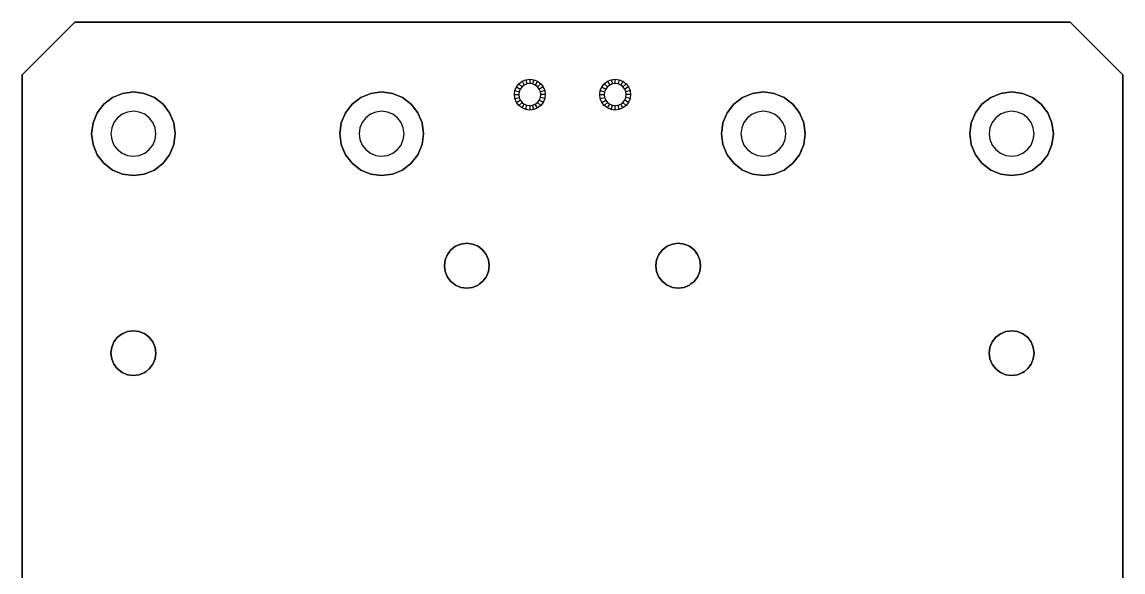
# Model space of a CAD drawing. Header units: metres. Extents: x 0 to 1120, y 0 to 254.
# Drawn here: x 333 to 458, y 62.5 to 125 of the extents above; entities that cross this region are included whole.
import ezdxf

# ---------------------------------------------------------------- set-up
doc = ezdxf.new("R2010")
doc.units = ezdxf.units.M

msp = doc.modelspace()

# ---------------------------------------------------------------- linework, layer by layer
at = {"layer": 'Component#14'}
for p, q in [((333, 119), (339, 125)), ((339, 125), (452, 125)), ((339, 125), (339, 125, 6)), ((452, 125), (458, 119)), ((452, 125, 6), (452, 125)), ((339, 125, 6), (333, 119, 6)), ((452, 125, 6), (339, 125, 6)), ((458, 119, 6), (452, 125, 6)), ((333, 119, 6), (333, 6, 6)), ((333, 6), (333, 119)), ((333, 119, 6), (333, 119)), ((458, 6, 6), (458, 119, 6)), ((458, 119), (458, 6)), ((458, 119, 6), (458, 119)), ((388.96, 117.2, 6), (389.13, 117.62, 6)), ((389.13, 117.62, 6), (389.41, 117.99, 6)), ((389.13, 117.62, 6), (389.57, 117.38, 5.75)), ((389.41, 117.99, 6), (389.77, 118.27, 6)), ((389.41, 117.99, 6), (389.77, 117.63, 5.75)), ((389.77, 117.63), (389.57, 117.38)), ((389.77, 117.63, 5.75), (389.57, 117.38, 5.75)), ((389.77, 118.27, 6), (390.2, 118.44, 6)), ((389.77, 118.27, 6), (390.02, 117.83, 5.75)), ((390.02, 117.83), (389.77, 117.63)), ((390.02, 117.83, 5.75), (389.77, 117.63, 5.75)), ((389.77, 117.63, 5.75), (389.77, 117.63)), ((390.33, 117.96), (390.02, 117.83)), ((390.33, 117.96, 5.75), (390.02, 117.83, 5.75)), ((390.02, 117.83), (390.02, 117.83, 5.75)), ((390.2, 118.44, 6), (390.65, 118.5, 6)), ((390.2, 118.44, 6), (390.33, 117.96, 5.75)), ((390.65, 118), (390.33, 117.96)), ((390.65, 118, 5.75), (390.33, 117.96, 5.75)), ((390.33, 117.96, 5.75), (390.33, 117.96)), ((390.65, 118.5, 6), (391.1, 118.44, 6)), ((390.65, 118.5, 6), (390.65, 118, 5.75)), ((390.97, 117.96), (390.65, 118)), ((390.97, 117.96, 5.75), (390.65, 118, 5.75)), ((390.65, 118), (390.65, 118, 5.75)), ((391.1, 118.44, 6), (390.97, 117.96, 5.75)), ((391.27, 117.83), (390.97, 117.96)), ((391.27, 117.83, 5.75), (390.97, 117.96, 5.75)), ((390.97, 117.96, 5.75), (390.97, 117.96)), ((391.1, 118.44, 6), (391.52, 118.27, 6)), ((391.52, 118.27, 6), (391.27, 117.83, 5.75)), ((391.53, 117.63), (391.27, 117.83)), ((391.27, 117.83), (391.27, 117.83, 5.75)), ((391.53, 117.63, 5.75), (391.27, 117.83, 5.75)), ((391.52, 118.27, 6), (391.89, 117.99, 6)), ((391.89, 117.99, 6), (391.53, 117.63, 5.75)), ((391.73, 117.38), (391.53, 117.63)), ((391.53, 117.63, 5.75), (391.53, 117.63)), ((391.73, 117.38, 5.75), (391.53, 117.63, 5.75)), ((392.17, 117.62, 6), (391.73, 117.38, 5.75)), ((391.89, 117.99, 6), (392.17, 117.62, 6)), ((392.17, 117.62, 6), (392.34, 117.2, 6)), ((398.66, 117.2, 6), (398.83, 117.62, 6)), ((398.83, 117.62, 6), (399.11, 117.99, 6)), ((398.83, 117.62, 6), (399.27, 117.38, 5.75)), ((399.11, 117.99, 6), (399.47, 118.27, 6)), ((399.11, 117.99, 6), (399.47, 117.63, 5.75)), ((399.47, 117.63), (399.27, 117.38)), ((399.47, 117.63, 5.75), (399.27, 117.38, 5.75)), ((399.47, 118.27, 6), (399.9, 118.44, 6)), ((399.47, 118.27, 6), (399.72, 117.83, 5.75)), ((399.72, 117.83), (399.47, 117.63)), ((399.72, 117.83, 5.75), (399.47, 117.63, 5.75)), ((399.47, 117.63), (399.47, 117.63, 5.75)), ((400.03, 117.96), (399.72, 117.83)), ((400.03, 117.96, 5.75), (399.72, 117.83, 5.75)), ((399.72, 117.83, 5.75), (399.72, 117.83)), ((399.9, 118.44, 6), (400.35, 118.5, 6)), ((399.9, 118.44, 6), (400.03, 117.96, 5.75)), ((400.35, 118), (400.03, 117.96)), ((400.35, 118, 5.75), (400.03, 117.96, 5.75)), ((400.03, 117.96, 5.75), (400.03, 117.96)), ((400.35, 118.5, 6), (400.8, 118.44, 6)), ((400.35, 118, 5.75), (400.35, 118.5, 6)), ((400.67, 117.96), (400.35, 118)), ((400.67, 117.96, 5.75), (400.35, 118, 5.75)), ((400.35, 118, 5.75), (400.35, 118)), ((400.8, 118.44, 6), (400.67, 117.96, 5.75)), ((400.97, 117.83), (400.67, 117.96)), ((400.67, 117.96), (400.67, 117.96, 5.75)), ((400.97, 117.83, 5.75), (400.67, 117.96, 5.75)), ((400.8, 118.44, 6), (401.22, 118.27, 6)), ((401.22, 118.27, 6), (400.97, 117.83, 5.75)), ((401.23, 117.63), (400.97, 117.83)), ((401.23, 117.63, 5.75), (400.97, 117.83, 5.75)), ((400.97, 117.83, 5.75), (400.97, 117.83)), ((401.22, 118.27, 6), (401.59, 117.99, 6)), ((401.59, 117.99, 6), (401.23, 117.63, 5.75)), ((401.43, 117.38), (401.23, 117.63)), ((401.23, 117.63), (401.23, 117.63, 5.75)), ((401.43, 117.38, 5.75), (401.23, 117.63, 5.75)), ((401.87, 117.62, 6), (401.43, 117.38, 5.75)), ((401.59, 117.99, 6), (401.87, 117.62, 6)), ((401.87, 117.62, 6), (402.04, 117.2, 6)), ((342.29, 115.66, 6), (343.28, 116.41, 6)), ((343.28, 116.41, 3.2), (342.29, 115.66, 3.2)), ((343.28, 116.41, 6), (344.42, 116.89, 6)), ((344.42, 116.89, 3.2), (343.28, 116.41, 3.2)), ((343.28, 116.41, 3.2), (343.28, 116.41, 6)), ((344.42, 116.89, 6), (345.65, 117.05, 6)), ((345.65, 117.05, 3.2), (344.42, 116.89, 3.2)), ((344.42, 116.89, 3.2), (344.42, 116.89, 6)), ((345.65, 117.05, 6), (346.88, 116.89, 6)), ((345.65, 117.05, 3.2), (345.65, 117.05, 6)), ((346.88, 116.89, 3.2), (345.65, 117.05, 3.2)), ((346.88, 116.89, 6), (348.03, 116.41, 6)), ((346.88, 116.89, 3.2), (346.88, 116.89, 6)), ((348.03, 116.41, 3.2), (346.88, 116.89, 3.2)), ((348.03, 116.41, 6), (349.01, 115.66, 6)), ((349.01, 115.66, 3.2), (348.03, 116.41, 3.2)), ((348.03, 116.41, 3.2), (348.03, 116.41, 6)), ((370.47, 115.66, 6), (371.46, 116.41, 6)), ((371.46, 116.41, 3.2), (370.47, 115.66, 3.2)), ((371.46, 116.41, 6), (372.6, 116.89, 6)), ((372.6, 116.89, 3.2), (371.46, 116.41, 3.2)), ((371.46, 116.41, 3.2), (371.46, 116.41, 6)), ((372.6, 116.89, 6), (373.83, 117.05, 6)), ((373.83, 117.05, 3.2), (372.6, 116.89, 3.2)), ((372.6, 116.89, 3.2), (372.6, 116.89, 6)), ((373.83, 117.05, 6), (375.06, 116.89, 6)), ((373.83, 117.05, 3.2), (373.83, 117.05, 6)), ((375.06, 116.89, 3.2), (373.83, 117.05, 3.2)), ((375.06, 116.89, 6), (376.21, 116.41, 6)), ((376.21, 116.41, 3.2), (375.06, 116.89, 3.2)), ((375.06, 116.89, 3.2), (375.06, 116.89, 6)), ((376.21, 116.41, 6), (377.19, 115.66, 6)), ((376.21, 116.41, 3.2), (376.21, 116.41, 6)), ((377.19, 115.66, 3.2), (376.21, 116.41, 3.2)), ((388.9, 116.75, 6), (388.96, 117.2, 6)), ((388.96, 116.3, 6), (388.9, 116.75, 6)), ((388.9, 116.75, 6), (389.4, 116.75, 5.75)), ((388.96, 117.2, 6), (389.44, 117.07, 5.75)), ((388.96, 116.3, 6), (389.44, 116.43, 5.75)), ((389.13, 115.87, 6), (388.96, 116.3, 6)), ((389.44, 117.07), (389.4, 116.75)), ((389.44, 117.07, 5.75), (389.4, 116.75, 5.75)), ((389.4, 116.75), (389.44, 116.43)), ((389.4, 116.75, 5.75), (389.44, 116.43, 5.75)), ((389.4, 116.75, 5.75), (389.4, 116.75)), ((389.57, 117.38), (389.44, 117.07)), ((389.57, 117.38, 5.75), (389.44, 117.07, 5.75)), ((389.44, 117.07, 5.75), (389.44, 117.07)), ((389.44, 116.43), (389.57, 116.13)), ((389.44, 116.43, 5.75), (389.44, 116.43)), ((389.44, 116.43, 5.75), (389.57, 116.13, 5.75)), ((389.57, 117.38, 5.75), (389.57, 117.38)), ((391.86, 117.07), (391.73, 117.38)), ((391.73, 117.38, 5.75), (391.73, 117.38)), ((391.86, 117.07, 5.75), (391.73, 117.38, 5.75)), ((391.73, 116.13), (391.86, 116.43)), ((391.73, 116.13, 5.75), (391.86, 116.43, 5.75)), ((392.34, 117.2, 6), (391.86, 117.07, 5.75)), ((391.9, 116.75), (391.86, 117.07)), ((391.9, 116.75, 5.75), (391.86, 117.07, 5.75)), ((391.86, 117.07), (391.86, 117.07, 5.75)), ((391.86, 116.43), (391.9, 116.75)), ((391.86, 116.43, 5.75), (391.9, 116.75, 5.75)), ((391.86, 116.43), (391.86, 116.43, 5.75)), ((392.34, 116.3, 6), (391.86, 116.43, 5.75)), ((391.9, 116.75), (391.9, 116.75, 5.75)), ((392.4, 116.75, 6), (391.9, 116.75, 5.75)), ((392.34, 116.3, 6), (392.17, 115.87, 6)), ((392.34, 117.2, 6), (392.4, 116.75, 6)), ((392.4, 116.75, 6), (392.34, 116.3, 6)), ((398.6, 116.75, 6), (398.66, 117.2, 6)), ((398.66, 116.3, 6), (398.6, 116.75, 6)), ((398.6, 116.75, 6), (399.1, 116.75, 5.75)), ((398.66, 117.2, 6), (399.14, 117.07, 5.75)), ((398.66, 116.3, 6), (399.14, 116.43, 5.75)), ((398.83, 115.87, 6), (398.66, 116.3, 6)), ((399.14, 117.07), (399.1, 116.75)), ((399.14, 117.07, 5.75), (399.1, 116.75, 5.75)), ((399.1, 116.75), (399.14, 116.43)), ((399.1, 116.75, 5.75), (399.1, 116.75)), ((399.1, 116.75, 5.75), (399.14, 116.43, 5.75)), ((399.27, 117.38), (399.14, 117.07)), ((399.27, 117.38, 5.75), (399.14, 117.07, 5.75)), ((399.14, 117.07, 5.75), (399.14, 117.07)), ((399.14, 116.43), (399.27, 116.13)), ((399.14, 116.43, 5.75), (399.27, 116.13, 5.75)), ((399.14, 116.43), (399.14, 116.43, 5.75)), ((399.27, 117.38), (399.27, 117.38, 5.75)), ((401.56, 117.07), (401.43, 117.38)), ((401.43, 117.38, 5.75), (401.43, 117.38)), ((401.56, 117.07, 5.75), (401.43, 117.38, 5.75)), ((401.43, 116.13), (401.56, 116.43)), ((401.43, 116.13, 5.75), (401.56, 116.43, 5.75)), ((402.04, 117.2, 6), (401.56, 117.07, 5.75)), ((401.6, 116.75), (401.56, 117.07)), ((401.56, 117.07), (401.56, 117.07, 5.75)), ((401.6, 116.75, 5.75), (401.56, 117.07, 5.75)), ((401.56, 116.43), (401.6, 116.75)), ((401.56, 116.43, 5.75), (401.6, 116.75, 5.75)), ((401.56, 116.43), (401.56, 116.43, 5.75)), ((402.04, 116.3, 6), (401.56, 116.43, 5.75)), ((401.6, 116.75, 5.75), (401.6, 116.75)), ((402.1, 116.75, 6), (401.6, 116.75, 5.75)), ((402.04, 116.3, 6), (401.87, 115.87, 6)), ((402.04, 117.2, 6), (402.1, 116.75, 6)), ((402.1, 116.75, 6), (402.04, 116.3, 6)), ((413.81, 115.66, 6), (414.8, 116.41, 6)), ((414.8, 116.41, 3.2), (413.81, 115.66, 3.2)), ((414.8, 116.41, 6), (415.94, 116.89, 6)), ((415.94, 116.89, 3.2), (414.8, 116.41, 3.2)), ((414.8, 116.41, 3.2), (414.8, 116.41, 6)), ((415.94, 116.89, 6), (417.17, 117.05, 6)), ((417.17, 117.05, 3.2), (415.94, 116.89, 3.2)), ((415.94, 116.89, 3.2), (415.94, 116.89, 6)), ((417.17, 117.05, 6), (418.4, 116.89, 6)), ((418.4, 116.89, 3.2), (417.17, 117.05, 3.2)), ((417.17, 117.05, 3.2), (417.17, 117.05, 6)), ((418.4, 116.89, 6), (419.55, 116.41, 6)), ((419.55, 116.41, 3.2), (418.4, 116.89, 3.2)), ((418.4, 116.89, 3.2), (418.4, 116.89, 6)), ((419.55, 116.41, 6), (420.53, 115.66, 6)), ((420.53, 115.66, 3.2), (419.55, 116.41, 3.2)), ((419.55, 116.41, 3.2), (419.55, 116.41, 6)), ((441.99, 115.66, 6), (442.98, 116.41, 6)), ((442.98, 116.41, 3.2), (441.99, 115.66, 3.2)), ((442.98, 116.41, 6), (444.12, 116.89, 6)), ((444.12, 116.89, 3.2), (442.98, 116.41, 3.2)), ((442.98, 116.41, 3.2), (442.98, 116.41, 6)), ((444.12, 116.89, 6), (445.35, 117.05, 6)), ((445.35, 117.05, 3.2), (444.12, 116.89, 3.2)), ((444.12, 116.89, 3.2), (444.12, 116.89, 6)), ((445.35, 117.05, 6), (446.58, 116.89, 6)), ((446.58, 116.89, 3.2), (445.35, 117.05, 3.2)), ((445.35, 117.05, 3.2), (445.35, 117.05, 6)), ((446.58, 116.89, 6), (447.73, 116.41, 6)), ((447.73, 116.41, 3.2), (446.58, 116.89, 3.2)), ((446.58, 116.89, 3.2), (446.58, 116.89, 6)), ((447.73, 116.41, 6), (448.71, 115.66, 6)), ((448.71, 115.66, 3.2), (447.73, 116.41, 3.2)), ((447.73, 116.41, 3.2), (447.73, 116.41, 6)), ((341.54, 114.67, 6), (342.29, 115.66, 6)), ((342.29, 115.66, 3.2), (341.54, 114.67, 3.2)), ((342.29, 115.66, 3.2), (342.29, 115.66, 6)), ((349.01, 115.66, 6), (349.76, 114.67, 6)), ((349.76, 114.67, 3.2), (349.01, 115.66, 3.2)), ((349.01, 115.66, 3.2), (349.01, 115.66, 6)), ((369.72, 114.67, 6), (370.47, 115.66, 6)), ((370.47, 115.66, 3.2), (369.72, 114.67, 3.2)), ((370.47, 115.66, 3.2), (370.47, 115.66, 6)), ((377.19, 115.66, 6), (377.94, 114.67, 6)), ((377.94, 114.67, 3.2), (377.19, 115.66, 3.2)), ((377.19, 115.66, 3.2), (377.19, 115.66, 6)), ((389.13, 115.87, 6), (389.57, 116.13, 5.75)), ((389.41, 115.51, 6), (389.13, 115.87, 6)), ((389.41, 115.51, 6), (389.77, 115.87, 5.75)), ((389.77, 115.23, 6), (389.41, 115.51, 6)), ((389.57, 116.13), (389.77, 115.87)), ((389.57, 116.13, 5.75), (389.57, 116.13)), ((389.57, 116.13, 5.75), (389.77, 115.87, 5.75)), ((389.77, 115.87), (390.02, 115.67)), ((389.77, 115.87, 5.75), (389.77, 115.87)), ((389.77, 115.87, 5.75), (390.02, 115.67, 5.75)), ((389.77, 115.23, 6), (390.02, 115.67, 5.75)), ((390.2, 115.06, 6), (389.77, 115.23, 6)), ((390.02, 115.67), (390.33, 115.54)), ((390.02, 115.67, 5.75), (390.33, 115.54, 5.75)), ((390.02, 115.67), (390.02, 115.67, 5.75)), ((390.2, 115.06, 6), (390.33, 115.54, 5.75)), ((390.65, 115, 6), (390.2, 115.06, 6)), ((390.33, 115.54), (390.65, 115.5)), ((390.33, 115.54), (390.33, 115.54, 5.75)), ((390.33, 115.54, 5.75), (390.65, 115.5, 5.75)), ((390.65, 115.5), (390.97, 115.54)), ((390.65, 115.5, 5.75), (390.97, 115.54, 5.75)), ((390.65, 115.5), (390.65, 115.5, 5.75)), ((390.65, 115.5, 5.75), (390.65, 115, 6)), ((391.1, 115.06, 6), (390.65, 115, 6)), ((390.97, 115.54), (391.27, 115.67)), ((390.97, 115.54, 5.75), (391.27, 115.67, 5.75)), ((390.97, 115.54, 5.75), (390.97, 115.54)), ((391.1, 115.06, 6), (390.97, 115.54, 5.75)), ((391.52, 115.23, 6), (391.1, 115.06, 6)), ((391.27, 115.67), (391.53, 115.87)), ((391.27, 115.67, 5.75), (391.53, 115.87, 5.75)), ((391.27, 115.67), (391.27, 115.67, 5.75)), ((391.52, 115.23, 6), (391.27, 115.67, 5.75)), ((391.89, 115.51, 6), (391.52, 115.23, 6)), ((391.53, 115.87), (391.73, 116.13)), ((391.53, 115.87, 5.75), (391.73, 116.13, 5.75)), ((391.53, 115.87, 5.75), (391.53, 115.87)), ((391.89, 115.51, 6), (391.53, 115.87, 5.75)), ((391.73, 116.13, 5.75), (391.73, 116.13)), ((392.17, 115.87, 6), (391.73, 116.13, 5.75)), ((392.17, 115.87, 6), (391.89, 115.51, 6)), ((398.83, 115.87, 6), (399.27, 116.13, 5.75)), ((399.11, 115.51, 6), (398.83, 115.87, 6)), ((399.11, 115.51, 6), (399.47, 115.87, 5.75)), ((399.47, 115.23, 6), (399.11, 115.51, 6)), ((399.27, 116.13), (399.47, 115.87)), ((399.27, 116.13, 5.75), (399.47, 115.87, 5.75)), ((399.27, 116.13), (399.27, 116.13, 5.75)), ((399.47, 115.87), (399.72, 115.67)), ((399.47, 115.87), (399.47, 115.87, 5.75)), ((399.47, 115.87, 5.75), (399.72, 115.67, 5.75)), ((399.47, 115.23, 6), (399.72, 115.67, 5.75)), ((399.9, 115.06, 6), (399.47, 115.23, 6)), ((399.72, 115.67), (400.03, 115.54)), ((399.72, 115.67, 5.75), (399.72, 115.67)), ((399.72, 115.67, 5.75), (400.03, 115.54, 5.75)), ((399.9, 115.06, 6), (400.03, 115.54, 5.75)), ((400.35, 115, 6), (399.9, 115.06, 6)), ((400.03, 115.54), (400.35, 115.5)), ((400.03, 115.54, 5.75), (400.03, 115.54)), ((400.03, 115.54, 5.75), (400.35, 115.5, 5.75)), ((400.35, 115.5), (400.67, 115.54)), ((400.35, 115.5, 5.75), (400.67, 115.54, 5.75)), ((400.35, 115.5), (400.35, 115.5, 5.75)), ((400.35, 115, 6), (400.35, 115.5, 5.75)), ((400.8, 115.06, 6), (400.35, 115, 6)), ((400.67, 115.54), (400.97, 115.67)), ((400.67, 115.54, 5.75), (400.97, 115.67, 5.75)), ((400.67, 115.54), (400.67, 115.54, 5.75)), ((400.8, 115.06, 6), (400.67, 115.54, 5.75)), ((401.22, 115.23, 6), (400.8, 115.06, 6)), ((400.97, 115.67), (401.23, 115.87)), ((400.97, 115.67, 5.75), (401.23, 115.87, 5.75)), ((400.97, 115.67, 5.75), (400.97, 115.67)), ((401.22, 115.23, 6), (400.97, 115.67, 5.75)), ((401.59, 115.51, 6), (401.22, 115.23, 6)), ((401.23, 115.87), (401.43, 116.13)), ((401.23, 115.87, 5.75), (401.43, 116.13, 5.75)), ((401.23, 115.87, 5.75), (401.23, 115.87)), ((401.59, 115.51, 6), (401.23, 115.87, 5.75)), ((401.43, 116.13), (401.43, 116.13, 5.75)), ((401.87, 115.87, 6), (401.43, 116.13, 5.75)), ((401.87, 115.87, 6), (401.59, 115.51, 6)), ((413.06, 114.67, 6), (413.81, 115.66, 6)), ((413.81, 115.66, 3.2), (413.06, 114.67, 3.2)), ((413.81, 115.66, 3.2), (413.81, 115.66, 6)), ((420.53, 115.66, 6), (421.28, 114.67, 6)), ((421.28, 114.67, 3.2), (420.53, 115.66, 3.2)), ((420.53, 115.66, 3.2), (420.53, 115.66, 6)), ((441.24, 114.67, 6), (441.99, 115.66, 6)), ((441.99, 115.66, 3.2), (441.24, 114.67, 3.2)), ((441.99, 115.66, 3.2), (441.99, 115.66, 6)), ((448.71, 115.66, 6), (449.46, 114.67, 6)), ((449.46, 114.67, 3.2), (448.71, 115.66, 3.2)), ((448.71, 115.66, 3.2), (448.71, 115.66, 6)), ((341.06, 113.53, 6), (341.54, 114.67, 6)), ((341.54, 114.67, 3.2), (341.06, 113.53, 3.2)), ((341.54, 114.67, 3.2), (341.54, 114.67, 6)), ((343.85, 114.1), (343.44, 113.57)), ((343.85, 114.1, 3.2), (343.44, 113.57, 3.2)), ((344.38, 114.51), (343.85, 114.1)), ((344.38, 114.51, 3.2), (343.85, 114.1, 3.2)), ((343.85, 114.1, 3.2), (343.85, 114.1)), ((344.99, 114.76), (344.38, 114.51)), ((344.99, 114.76, 3.2), (344.38, 114.51, 3.2)), ((344.38, 114.51, 3.2), (344.38, 114.51)), ((345.65, 114.85), (344.99, 114.76)), ((345.65, 114.85, 3.2), (344.99, 114.76, 3.2)), ((344.99, 114.76, 3.2), (344.99, 114.76)), ((346.31, 114.76), (345.65, 114.85)), ((346.31, 114.76, 3.2), (345.65, 114.85, 3.2)), ((345.65, 114.85, 3.2), (345.65, 114.85)), ((346.93, 114.51), (346.31, 114.76)), ((346.31, 114.76, 3.2), (346.31, 114.76)), ((346.93, 114.51, 3.2), (346.31, 114.76, 3.2)), ((347.45, 114.1), (346.93, 114.51)), ((347.45, 114.1, 3.2), (346.93, 114.51, 3.2)), ((346.93, 114.51, 3.2), (346.93, 114.51)), ((347.86, 113.57), (347.45, 114.1)), ((347.86, 113.57, 3.2), (347.45, 114.1, 3.2)), ((347.45, 114.1, 3.2), (347.45, 114.1)), ((349.76, 114.67, 6), (350.24, 113.53, 6)), ((349.76, 114.67, 3.2), (349.76, 114.67, 6)), ((350.24, 113.53, 3.2), (349.76, 114.67, 3.2)), ((369.24, 113.53, 6), (369.72, 114.67, 6)), ((369.72, 114.67, 3.2), (369.24, 113.53, 3.2)), ((369.72, 114.67, 3.2), (369.72, 114.67, 6)), ((372.03, 114.1), (371.62, 113.57)), ((372.03, 114.1, 3.2), (371.62, 113.57, 3.2)), ((372.56, 114.51), (372.03, 114.1)), ((372.56, 114.51, 3.2), (372.03, 114.1, 3.2)), ((372.03, 114.1, 3.2), (372.03, 114.1)), ((373.17, 114.76), (372.56, 114.51)), ((373.17, 114.76, 3.2), (372.56, 114.51, 3.2)), ((372.56, 114.51, 3.2), (372.56, 114.51)), ((373.83, 114.85), (373.17, 114.76)), ((373.83, 114.85, 3.2), (373.17, 114.76, 3.2)), ((373.17, 114.76, 3.2), (373.17, 114.76)), ((374.49, 114.76), (373.83, 114.85)), ((373.83, 114.85, 3.2), (373.83, 114.85)), ((374.49, 114.76, 3.2), (373.83, 114.85, 3.2)), ((375.11, 114.51), (374.49, 114.76)), ((374.49, 114.76, 3.2), (374.49, 114.76)), ((375.11, 114.51, 3.2), (374.49, 114.76, 3.2)), ((375.63, 114.1), (375.11, 114.51)), ((375.63, 114.1, 3.2), (375.11, 114.51, 3.2)), ((375.11, 114.51, 3.2), (375.11, 114.51)), ((376.04, 113.57), (375.63, 114.1)), ((375.63, 114.1, 3.2), (375.63, 114.1)), ((376.04, 113.57, 3.2), (375.63, 114.1, 3.2)), ((377.94, 114.67, 6), (378.42, 113.53, 6)), ((378.42, 113.53, 3.2), (377.94, 114.67, 3.2)), ((377.94, 114.67, 3.2), (377.94, 114.67, 6)), ((412.58, 113.53, 6), (413.06, 114.67, 6)), ((413.06, 114.67, 3.2), (412.58, 113.53, 3.2)), ((413.06, 114.67, 3.2), (413.06, 114.67, 6)), ((415.37, 114.1), (414.96, 113.57)), ((415.37, 114.1, 3.2), (414.96, 113.57, 3.2)), ((415.9, 114.51), (415.37, 114.1)), ((415.9, 114.51, 3.2), (415.37, 114.1, 3.2)), ((415.37, 114.1, 3.2), (415.37, 114.1)), ((416.51, 114.76), (415.9, 114.51)), ((416.51, 114.76, 3.2), (415.9, 114.51, 3.2)), ((415.9, 114.51, 3.2), (415.9, 114.51)), ((417.17, 114.85), (416.51, 114.76)), ((417.17, 114.85, 3.2), (416.51, 114.76, 3.2)), ((416.51, 114.76, 3.2), (416.51, 114.76)), ((417.83, 114.76), (417.17, 114.85)), ((417.83, 114.76, 3.2), (417.17, 114.85, 3.2)), ((417.17, 114.85, 3.2), (417.17, 114.85)), ((418.45, 114.51), (417.83, 114.76)), ((418.45, 114.51, 3.2), (417.83, 114.76, 3.2)), ((417.83, 114.76, 3.2), (417.83, 114.76)), ((418.97, 114.1), (418.45, 114.51)), ((418.97, 114.1, 3.2), (418.45, 114.51, 3.2)), ((418.45, 114.51, 3.2), (418.45, 114.51)), ((419.38, 113.57), (418.97, 114.1)), ((419.38, 113.57, 3.2), (418.97, 114.1, 3.2)), ((418.97, 114.1, 3.2), (418.97, 114.1)), ((421.28, 114.67, 6), (421.76, 113.53, 6)), ((421.76, 113.53, 3.2), (421.28, 114.67, 3.2)), ((421.28, 114.67, 3.2), (421.28, 114.67, 6)), ((440.76, 113.53, 6), (441.24, 114.67, 6)), ((441.24, 114.67, 3.2), (440.76, 113.53, 3.2)), ((441.24, 114.67, 3.2), (441.24, 114.67, 6)), ((443.55, 114.1), (443.14, 113.57)), ((443.55, 114.1, 3.2), (443.14, 113.57, 3.2)), ((444.08, 114.51), (443.55, 114.1)), ((444.08, 114.51, 3.2), (443.55, 114.1, 3.2)), ((443.55, 114.1, 3.2), (443.55, 114.1)), ((444.69, 114.76), (444.08, 114.51)), ((444.69, 114.76, 3.2), (444.08, 114.51, 3.2)), ((444.08, 114.51, 3.2), (444.08, 114.51)), ((445.35, 114.85), (444.69, 114.76)), ((445.35, 114.85, 3.2), (444.69, 114.76, 3.2)), ((444.69, 114.76, 3.2), (444.69, 114.76)), ((446.01, 114.76), (445.35, 114.85)), ((446.01, 114.76, 3.2), (445.35, 114.85, 3.2)), ((445.35, 114.85, 3.2), (445.35, 114.85)), ((446.63, 114.51), (446.01, 114.76)), ((446.63, 114.51, 3.2), (446.01, 114.76, 3.2)), ((446.01, 114.76, 3.2), (446.01, 114.76)), ((447.15, 114.1), (446.63, 114.51)), ((446.63, 114.51, 3.2), (446.63, 114.51)), ((447.15, 114.1, 3.2), (446.63, 114.51, 3.2)), ((447.56, 113.57), (447.15, 114.1)), ((447.56, 113.57, 3.2), (447.15, 114.1, 3.2)), ((447.15, 114.1, 3.2), (447.15, 114.1)), ((449.46, 114.67, 6), (449.94, 113.53, 6)), ((449.94, 113.53, 3.2), (449.46, 114.67, 3.2)), ((449.46, 114.67, 3.2), (449.46, 114.67, 6)), ((340.9, 112.3, 6), (341.06, 113.53, 6)), ((341.06, 113.53, 3.2), (340.9, 112.3, 3.2)), ((341.06, 113.53, 3.2), (341.06, 113.53, 6)), ((343.19, 112.96), (343.1, 112.3)), ((343.19, 112.96, 3.2), (343.1, 112.3, 3.2)), ((343.44, 113.57), (343.19, 112.96)), ((343.44, 113.57, 3.2), (343.19, 112.96, 3.2)), ((343.19, 112.96, 3.2), (343.19, 112.96)), ((343.44, 113.57, 3.2), (343.44, 113.57)), ((348.11, 112.96), (347.86, 113.57)), ((348.11, 112.96, 3.2), (347.86, 113.57, 3.2)), ((347.86, 113.57, 3.2), (347.86, 113.57)), ((348.2, 112.3), (348.11, 112.96)), ((348.2, 112.3, 3.2), (348.11, 112.96, 3.2)), ((348.11, 112.96, 3.2), (348.11, 112.96)), ((350.24, 113.53, 6), (350.4, 112.3, 6)), ((350.4, 112.3, 3.2), (350.24, 113.53, 3.2)), ((350.24, 113.53, 3.2), (350.24, 113.53, 6)), ((369.08, 112.3, 6), (369.24, 113.53, 6)), ((369.24, 113.53, 3.2), (369.08, 112.3, 3.2)), ((369.24, 113.53, 3.2), (369.24, 113.53, 6)), ((371.37, 112.96), (371.28, 112.3)), ((371.37, 112.96, 3.2), (371.28, 112.3, 3.2)), ((371.62, 113.57), (371.37, 112.96)), ((371.62, 113.57, 3.2), (371.37, 112.96, 3.2)), ((371.37, 112.96, 3.2), (371.37, 112.96)), ((371.62, 113.57, 3.2), (371.62, 113.57)), ((376.29, 112.96), (376.04, 113.57)), ((376.29, 112.96, 3.2), (376.04, 113.57, 3.2)), ((376.04, 113.57, 3.2), (376.04, 113.57)), ((376.38, 112.3), (376.29, 112.96)), ((376.29, 112.96, 3.2), (376.29, 112.96)), ((376.38, 112.3, 3.2), (376.29, 112.96, 3.2)), ((378.42, 113.53, 6), (378.58, 112.3, 6)), ((378.42, 113.53, 3.2), (378.42, 113.53, 6)), ((378.58, 112.3, 3.2), (378.42, 113.53, 3.2)), ((412.42, 112.3, 6), (412.58, 113.53, 6)), ((412.58, 113.53, 3.2), (412.42, 112.3, 3.2)), ((412.58, 113.53, 3.2), (412.58, 113.53, 6)), ((414.71, 112.96), (414.62, 112.3)), ((414.71, 112.96, 3.2), (414.62, 112.3, 3.2)), ((414.96, 113.57), (414.71, 112.96)), ((414.96, 113.57, 3.2), (414.71, 112.96, 3.2)), ((414.71, 112.96, 3.2), (414.71, 112.96)), ((414.96, 113.57, 3.2), (414.96, 113.57)), ((419.63, 112.96), (419.38, 113.57)), ((419.63, 112.96, 3.2), (419.38, 113.57, 3.2)), ((419.38, 113.57, 3.2), (419.38, 113.57)), ((419.72, 112.3), (419.63, 112.96)), ((419.72, 112.3, 3.2), (419.63, 112.96, 3.2)), ((419.63, 112.96, 3.2), (419.63, 112.96)), ((421.76, 113.53, 6), (421.92, 112.3, 6)), ((421.92, 112.3, 3.2), (421.76, 113.53, 3.2)), ((421.76, 113.53, 3.2), (421.76, 113.53, 6)), ((440.6, 112.3, 6), (440.76, 113.53, 6)), ((440.76, 113.53, 3.2), (440.6, 112.3, 3.2)), ((440.76, 113.53, 3.2), (440.76, 113.53, 6)), ((442.89, 112.96), (442.8, 112.3)), ((442.89, 112.96, 3.2), (442.8, 112.3, 3.2)), ((443.14, 113.57), (442.89, 112.96)), ((443.14, 113.57, 3.2), (442.89, 112.96, 3.2)), ((442.89, 112.96, 3.2), (442.89, 112.96)), ((443.14, 113.57, 3.2), (443.14, 113.57)), ((447.81, 112.96), (447.56, 113.57)), ((447.81, 112.96, 3.2), (447.56, 113.57, 3.2)), ((447.56, 113.57, 3.2), (447.56, 113.57)), ((447.9, 112.3), (447.81, 112.96)), ((447.81, 112.96, 3.2), (447.81, 112.96)), ((447.9, 112.3, 3.2), (447.81, 112.96, 3.2)), ((449.94, 113.53, 6), (450.1, 112.3, 6)), ((450.1, 112.3, 3.2), (449.94, 113.53, 3.2)), ((449.94, 113.53, 3.2), (449.94, 113.53, 6)), ((341.06, 111.07, 6), (340.9, 112.3, 6)), ((340.9, 112.3, 3.2), (340.9, 112.3, 6)), ((340.9, 112.3, 3.2), (341.06, 111.07, 3.2)), ((343.1, 112.3), (343.19, 111.64)), ((343.1, 112.3, 3.2), (343.19, 111.64, 3.2)), ((343.1, 112.3), (343.1, 112.3, 3.2)), ((343.19, 111.64), (343.44, 111.02)), ((343.19, 111.64, 3.2), (343.44, 111.02, 3.2)), ((343.19, 111.64, 3.2), (343.19, 111.64)), ((347.86, 111.02), (348.11, 111.64)), ((347.86, 111.02, 3.2), (348.11, 111.64, 3.2)), ((348.11, 111.64), (348.2, 112.3)), ((348.11, 111.64, 3.2), (348.2, 112.3, 3.2)), ((348.11, 111.64, 3.2), (348.11, 111.64)), ((348.2, 112.3, 3.2), (348.2, 112.3)), ((350.4, 112.3, 6), (350.24, 111.07, 6)), ((350.24, 111.07, 3.2), (350.4, 112.3, 3.2)), ((350.4, 112.3, 3.2), (350.4, 112.3, 6)), ((369.24, 111.07, 6), (369.08, 112.3, 6)), ((369.08, 112.3, 3.2), (369.24, 111.07, 3.2)), ((369.08, 112.3, 3.2), (369.08, 112.3, 6)), ((371.28, 112.3), (371.37, 111.64)), ((371.28, 112.3, 3.2), (371.37, 111.64, 3.2)), ((371.28, 112.3), (371.28, 112.3, 3.2)), ((371.37, 111.64), (371.62, 111.02)), ((371.37, 111.64, 3.2), (371.37, 111.64)), ((371.37, 111.64, 3.2), (371.62, 111.02, 3.2)), ((376.04, 111.02), (376.29, 111.64)), ((376.04, 111.02, 3.2), (376.29, 111.64, 3.2)), ((376.29, 111.64), (376.38, 112.3)), ((376.29, 111.64, 3.2), (376.38, 112.3, 3.2)), ((376.29, 111.64, 3.2), (376.29, 111.64)), ((376.38, 112.3, 3.2), (376.38, 112.3)), ((378.58, 112.3, 6), (378.42, 111.07, 6)), ((378.42, 111.07, 3.2), (378.58, 112.3, 3.2)), ((378.58, 112.3, 3.2), (378.58, 112.3, 6)), ((412.58, 111.07, 6), (412.42, 112.3, 6)), ((412.42, 112.3, 3.2), (412.58, 111.07, 3.2)), ((412.42, 112.3, 3.2), (412.42, 112.3, 6)), ((414.62, 112.3), (414.71, 111.64)), ((414.62, 112.3), (414.62, 112.3, 3.2)), ((414.62, 112.3, 3.2), (414.71, 111.64, 3.2)), ((414.71, 111.64), (414.96, 111.02)), ((414.71, 111.64, 3.2), (414.71, 111.64)), ((414.71, 111.64, 3.2), (414.96, 111.02, 3.2)), ((419.38, 111.02), (419.63, 111.64)), ((419.38, 111.02, 3.2), (419.63, 111.64, 3.2)), ((419.63, 111.64), (419.72, 112.3)), ((419.63, 111.64, 3.2), (419.72, 112.3, 3.2)), ((419.63, 111.64, 3.2), (419.63, 111.64)), ((419.72, 112.3, 3.2), (419.72, 112.3)), ((421.92, 112.3, 6), (421.76, 111.07, 6)), ((421.76, 111.07, 3.2), (421.92, 112.3, 3.2)), ((421.92, 112.3, 3.2), (421.92, 112.3, 6)), ((440.76, 111.07, 6), (440.6, 112.3, 6)), ((440.6, 112.3, 3.2), (440.76, 111.07, 3.2)), ((440.6, 112.3, 3.2), (440.6, 112.3, 6)), ((442.8, 112.3), (442.89, 111.64)), ((442.8, 112.3), (442.8, 112.3, 3.2)), ((442.8, 112.3, 3.2), (442.89, 111.64, 3.2)), ((442.89, 111.64), (443.14, 111.02)), ((442.89, 111.64, 3.2), (443.14, 111.02, 3.2)), ((442.89, 111.64, 3.2), (442.89, 111.64)), ((447.56, 111.02), (447.81, 111.64)), ((447.56, 111.02, 3.2), (447.81, 111.64, 3.2)), ((447.81, 111.64), (447.9, 112.3)), ((447.81, 111.64, 3.2), (447.9, 112.3, 3.2)), ((447.81, 111.64, 3.2), (447.81, 111.64)), ((447.9, 112.3, 3.2), (447.9, 112.3)), ((450.1, 112.3, 6), (449.94, 111.07, 6)), ((449.94, 111.07, 3.2), (450.1, 112.3, 3.2)), ((450.1, 112.3, 3.2), (450.1, 112.3, 6)), ((341.54, 109.92, 6), (341.06, 111.07, 6)), ((341.06, 111.07, 3.2), (341.06, 111.07, 6)), ((341.06, 111.07, 3.2), (341.54, 109.92, 3.2)), ((343.44, 111.02), (343.85, 110.5)), ((343.44, 111.02, 3.2), (343.85, 110.5, 3.2)), ((343.44, 111.02, 3.2), (343.44, 111.02)), ((343.85, 110.5), (344.38, 110.09)), ((343.85, 110.5, 3.2), (343.85, 110.5)), ((343.85, 110.5, 3.2), (344.38, 110.09, 3.2)), ((344.38, 110.09), (344.99, 109.84)), ((344.38, 110.09, 3.2), (344.38, 110.09)), ((344.38, 110.09, 3.2), (344.99, 109.84, 3.2)), ((346.31, 109.84), (346.93, 110.09)), ((346.31, 109.84, 3.2), (346.93, 110.09, 3.2)), ((346.93, 110.09), (347.45, 110.5)), ((346.93, 110.09, 3.2), (347.45, 110.5, 3.2)), ((346.93, 110.09, 3.2), (346.93, 110.09)), ((347.45, 110.5), (347.86, 111.02)), ((347.45, 110.5, 3.2), (347.86, 111.02, 3.2)), ((347.45, 110.5, 3.2), (347.45, 110.5)), ((347.86, 111.02, 3.2), (347.86, 111.02)), ((350.24, 111.07, 6), (349.76, 109.92, 6)), ((349.76, 109.92, 3.2), (350.24, 111.07, 3.2)), ((350.24, 111.07, 3.2), (350.24, 111.07, 6)), ((369.72, 109.92, 6), (369.24, 111.07, 6)), ((369.24, 111.07, 3.2), (369.72, 109.92, 3.2)), ((369.24, 111.07, 3.2), (369.24, 111.07, 6)), ((371.62, 111.02), (372.03, 110.5)), ((371.62, 111.02, 3.2), (372.03, 110.5, 3.2)), ((371.62, 111.02, 3.2), (371.62, 111.02)), ((372.03, 110.5), (372.56, 110.09)), ((372.03, 110.5, 3.2), (372.56, 110.09, 3.2)), ((372.03, 110.5, 3.2), (372.03, 110.5)), ((372.56, 110.09), (373.17, 109.84)), ((372.56, 110.09, 3.2), (372.56, 110.09)), ((372.56, 110.09, 3.2), (373.17, 109.84, 3.2)), ((374.49, 109.84), (375.11, 110.09)), ((374.49, 109.84, 3.2), (375.11, 110.09, 3.2)), ((375.11, 110.09), (375.63, 110.5)), ((375.11, 110.09, 3.2), (375.63, 110.5, 3.2)), ((375.11, 110.09, 3.2), (375.11, 110.09)), ((375.63, 110.5), (376.04, 111.02)), ((375.63, 110.5, 3.2), (376.04, 111.02, 3.2)), ((375.63, 110.5, 3.2), (375.63, 110.5)), ((376.04, 111.02, 3.2), (376.04, 111.02)), ((378.42, 111.07, 6), (377.94, 109.92, 6)), ((377.94, 109.92, 3.2), (378.42, 111.07, 3.2)), ((378.42, 111.07, 3.2), (378.42, 111.07, 6)), ((413.06, 109.92, 6), (412.58, 111.07, 6)), ((412.58, 111.07, 3.2), (413.06, 109.92, 3.2)), ((412.58, 111.07, 3.2), (412.58, 111.07, 6)), ((414.96, 111.02), (415.37, 110.5)), ((414.96, 111.02, 3.2), (415.37, 110.5, 3.2)), ((414.96, 111.02, 3.2), (414.96, 111.02)), ((415.37, 110.5), (415.9, 110.09)), ((415.37, 110.5, 3.2), (415.9, 110.09, 3.2)), ((415.37, 110.5, 3.2), (415.37, 110.5)), ((415.9, 110.09), (416.51, 109.84)), ((415.9, 110.09, 3.2), (416.51, 109.84, 3.2)), ((415.9, 110.09, 3.2), (415.9, 110.09)), ((417.83, 109.84), (418.45, 110.09)), ((417.83, 109.84, 3.2), (418.45, 110.09, 3.2)), ((418.45, 110.09), (418.97, 110.5)), ((418.45, 110.09, 3.2), (418.97, 110.5, 3.2)), ((418.45, 110.09, 3.2), (418.45, 110.09)), ((418.97, 110.5, 3.2), (419.38, 111.02, 3.2)), ((418.97, 110.5), (419.18, 110.76)), ((418.97, 110.5, 3.2), (418.97, 110.5)), ((419.18, 110.76), (419.38, 111.02)), ((419.38, 111.02, 3.2), (419.38, 111.02)), ((421.76, 111.07, 6), (421.28, 109.92, 6)), ((421.28, 109.92, 3.2), (421.76, 111.07, 3.2)), ((421.76, 111.07, 3.2), (421.76, 111.07, 6)), ((441.24, 109.92, 6), (440.76, 111.07, 6)), ((440.76, 111.07, 3.2), (441.24, 109.92, 3.2)), ((440.76, 111.07, 3.2), (440.76, 111.07, 6)), ((443.14, 111.02), (443.55, 110.5)), ((443.14, 111.02, 3.2), (443.14, 111.02)), ((443.14, 111.02, 3.2), (443.55, 110.5, 3.2)), ((443.55, 110.5), (444.08, 110.09)), ((443.55, 110.5, 3.2), (443.55, 110.5)), ((443.55, 110.5, 3.2), (444.08, 110.09, 3.2)), ((444.08, 110.09), (444.69, 109.84)), ((444.08, 110.09, 3.2), (444.08, 110.09)), ((444.08, 110.09, 3.2), (444.69, 109.84, 3.2)), ((446.01, 109.84), (446.63, 110.09)), ((446.01, 109.84, 3.2), (446.63, 110.09, 3.2)), ((446.63, 110.09), (447.15, 110.5)), ((446.63, 110.09, 3.2), (447.15, 110.5, 3.2)), ((446.63, 110.09, 3.2), (446.63, 110.09)), ((447.15, 110.5), (447.56, 111.02)), ((447.15, 110.5, 3.2), (447.56, 111.02, 3.2)), ((447.15, 110.5, 3.2), (447.15, 110.5)), ((447.56, 111.02, 3.2), (447.56, 111.02)), ((449.94, 111.07, 6), (449.46, 109.92, 6)), ((449.46, 109.92, 3.2), (449.94, 111.07, 3.2)), ((449.94, 111.07, 3.2), (449.94, 111.07, 6)), ((342.29, 108.94, 6), (341.54, 109.92, 6)), ((341.54, 109.92, 3.2), (342.29, 108.94, 3.2)), ((341.54, 109.92, 3.2), (341.54, 109.92, 6)), ((343.28, 108.18, 6), (342.29, 108.94, 6)), ((342.29, 108.94, 3.2), (342.29, 108.94, 6)), ((342.29, 108.94, 3.2), (343.28, 108.18, 3.2)), ((344.99, 109.84), (345.65, 109.75)), ((344.99, 109.84, 3.2), (344.99, 109.84)), ((344.99, 109.84, 3.2), (345.65, 109.75, 3.2)), ((345.65, 109.75), (346.31, 109.84)), ((345.65, 109.75, 3.2), (346.31, 109.84, 3.2)), ((345.65, 109.75, 3.2), (345.65, 109.75)), ((346.31, 109.84, 3.2), (346.31, 109.84)), ((349.01, 108.94, 6), (348.03, 108.18, 6)), ((348.03, 108.18, 3.2), (349.01, 108.94, 3.2)), ((349.76, 109.92, 6), (349.01, 108.94, 6)), ((349.01, 108.94, 3.2), (349.76, 109.92, 3.2)), ((349.01, 108.94, 3.2), (349.01, 108.94, 6)), ((349.76, 109.92, 6), (349.76, 109.92, 3.2)), ((370.47, 108.94, 6), (369.72, 109.92, 6)), ((369.72, 109.92, 3.2), (369.72, 109.92, 6)), ((369.72, 109.92, 3.2), (370.47, 108.94, 3.2)), ((371.46, 108.18, 6), (370.47, 108.94, 6)), ((370.47, 108.94, 3.2), (370.47, 108.94, 6)), ((370.47, 108.94, 3.2), (371.46, 108.18, 3.2)), ((373.17, 109.84), (373.83, 109.75)), ((373.17, 109.84, 3.2), (373.83, 109.75, 3.2)), ((373.17, 109.84, 3.2), (373.17, 109.84)), ((373.83, 109.75), (374.49, 109.84)), ((373.83, 109.75, 3.2), (374.49, 109.84, 3.2)), ((373.83, 109.75, 3.2), (373.83, 109.75)), ((374.49, 109.84, 3.2), (374.49, 109.84)), ((377.19, 108.94, 6), (376.21, 108.18, 6)), ((376.21, 108.18, 3.2), (377.19, 108.94, 3.2)), ((377.94, 109.92, 6), (377.19, 108.94, 6)), ((377.19, 108.94, 3.2), (377.94, 109.92, 3.2)), ((377.19, 108.94, 3.2), (377.19, 108.94, 6)), ((377.94, 109.92, 6), (377.94, 109.92, 3.2)), ((413.81, 108.94, 6), (413.06, 109.92, 6)), ((413.06, 109.92, 3.2), (413.81, 108.94, 3.2)), ((413.06, 109.92, 3.2), (413.06, 109.92, 6)), ((414.8, 108.18, 6), (413.81, 108.94, 6)), ((413.81, 108.94, 3.2), (414.8, 108.18, 3.2)), ((413.81, 108.94, 3.2), (413.81, 108.94, 6)), ((416.51, 109.84), (417.17, 109.75)), ((416.51, 109.84, 3.2), (416.51, 109.84)), ((416.51, 109.84, 3.2), (417.17, 109.75, 3.2)), ((417.17, 109.75), (417.83, 109.84)), ((417.17, 109.75, 3.2), (417.83, 109.84, 3.2)), ((417.17, 109.75, 3.2), (417.17, 109.75)), ((417.83, 109.84, 3.2), (417.83, 109.84)), ((420.53, 108.94, 6), (419.55, 108.18, 6)), ((419.55, 108.18, 3.2), (420.53, 108.94, 3.2)), ((421.28, 109.92, 6), (420.53, 108.94, 6)), ((420.53, 108.94, 3.2), (421.28, 109.92, 3.2)), ((420.53, 108.94, 3.2), (420.53, 108.94, 6)), ((421.28, 109.92, 6), (421.28, 109.92, 3.2)), ((441.99, 108.94, 6), (441.24, 109.92, 6)), ((441.24, 109.92, 3.2), (441.99, 108.94, 3.2)), ((441.24, 109.92, 3.2), (441.24, 109.92, 6)), ((442.98, 108.18, 6), (441.99, 108.94, 6)), ((441.99, 108.94, 3.2), (442.98, 108.18, 3.2)), ((441.99, 108.94, 3.2), (441.99, 108.94, 6)), ((444.69, 109.84), (445.35, 109.75)), ((444.69, 109.84, 3.2), (444.69, 109.84)), ((444.69, 109.84, 3.2), (445.35, 109.75, 3.2)), ((445.35, 109.75), (446.01, 109.84)), ((445.35, 109.75, 3.2), (446.01, 109.84, 3.2)), ((445.35, 109.75, 3.2), (445.35, 109.75)), ((446.01, 109.84, 3.2), (446.01, 109.84)), ((448.71, 108.94, 6), (447.73, 108.18, 6)), ((447.73, 108.18, 3.2), (448.71, 108.94, 3.2)), ((449.46, 109.92, 6), (448.71, 108.94, 6)), ((448.71, 108.94, 3.2), (449.46, 109.92, 3.2)), ((448.71, 108.94, 3.2), (448.71, 108.94, 6)), ((449.46, 109.92, 6), (449.46, 109.92, 3.2)), ((344.42, 107.71, 6), (343.28, 108.18, 6)), ((343.28, 108.18, 3.2), (344.42, 107.71, 3.2)), ((343.28, 108.18, 3.2), (343.28, 108.18, 6)), ((345.65, 107.55, 6), (344.42, 107.71, 6)), ((344.42, 107.71, 3.2), (345.65, 107.55, 3.2)), ((344.42, 107.71, 3.2), (344.42, 107.71, 6)), ((346.88, 107.71, 6), (345.65, 107.55, 6)), ((345.65, 107.55, 3.2), (346.88, 107.71, 3.2)), ((345.65, 107.55, 3.2), (345.65, 107.55, 6)), ((348.03, 108.18, 6), (346.88, 107.71, 6)), ((346.88, 107.71, 3.2), (348.03, 108.18, 3.2)), ((346.88, 107.71, 3.2), (346.88, 107.71, 6)), ((348.03, 108.18, 3.2), (348.03, 108.18, 6)), ((372.6, 107.71, 6), (371.46, 108.18, 6)), ((371.46, 108.18, 3.2), (372.6, 107.71, 3.2)), ((371.46, 108.18, 3.2), (371.46, 108.18, 6)), ((373.83, 107.55, 6), (372.6, 107.71, 6)), ((372.6, 107.71, 3.2), (373.83, 107.55, 3.2)), ((372.6, 107.71, 3.2), (372.6, 107.71, 6)), ((375.06, 107.71, 6), (373.83, 107.55, 6)), ((373.83, 107.55, 3.2), (375.06, 107.71, 3.2)), ((373.83, 107.55, 3.2), (373.83, 107.55, 6)), ((376.21, 108.18, 6), (375.06, 107.71, 6)), ((375.06, 107.71, 3.2), (376.21, 108.18, 3.2)), ((375.06, 107.71, 3.2), (375.06, 107.71, 6)), ((376.21, 108.18, 3.2), (376.21, 108.18, 6)), ((415.94, 107.71, 6), (414.8, 108.18, 6)), ((414.8, 108.18, 3.2), (415.94, 107.71, 3.2)), ((414.8, 108.18, 3.2), (414.8, 108.18, 6)), ((417.17, 107.55, 6), (415.94, 107.71, 6)), ((415.94, 107.71, 3.2), (417.17, 107.55, 3.2)), ((415.94, 107.71, 3.2), (415.94, 107.71, 6)), ((418.4, 107.71, 6), (417.17, 107.55, 6)), ((417.17, 107.55, 3.2), (418.4, 107.71, 3.2)), ((417.17, 107.55, 3.2), (417.17, 107.55, 6)), ((419.55, 108.18, 6), (418.4, 107.71, 6)), ((418.4, 107.71, 3.2), (419.55, 108.18, 3.2)), ((418.4, 107.71, 3.2), (418.4, 107.71, 6)), ((419.55, 108.18, 3.2), (419.55, 108.18, 6)), ((444.12, 107.71, 6), (442.98, 108.18, 6)), ((442.98, 108.18, 3.2), (444.12, 107.71, 3.2)), ((442.98, 108.18, 3.2), (442.98, 108.18, 6)), ((445.35, 107.55, 6), (444.12, 107.71, 6)), ((444.12, 107.71, 3.2), (445.35, 107.55, 3.2)), ((444.12, 107.71, 3.2), (444.12, 107.71, 6)), ((446.58, 107.71, 6), (445.35, 107.55, 6)), ((445.35, 107.55, 3.2), (446.58, 107.71, 3.2)), ((445.35, 107.55, 3.2), (445.35, 107.55, 6)), ((447.73, 108.18, 6), (446.58, 107.71, 6)), ((446.58, 107.71, 3.2), (447.73, 108.18, 3.2)), ((446.58, 107.71, 3.2), (446.58, 107.71, 6)), ((447.73, 108.18, 3.2), (447.73, 108.18, 6)), ((381.29, 98.57, 6), (381.7, 99.1, 6)), ((381.7, 99.1), (381.29, 98.57)), ((381.7, 99.1, 6), (382.23, 99.51, 6)), ((382.23, 99.51), (381.7, 99.1)), ((381.7, 99.1, 6), (381.7, 99.1)), ((382.23, 99.51, 6), (382.84, 99.76, 6)), ((382.84, 99.76), (382.23, 99.51)), ((382.23, 99.51, 6), (382.23, 99.51)), ((382.84, 99.76, 6), (383.5, 99.85, 6)), ((383.5, 99.85), (382.84, 99.76)), ((382.84, 99.76, 6), (382.84, 99.76)), ((383.5, 99.85, 6), (384.16, 99.76, 6)), ((384.16, 99.76), (383.5, 99.85)), ((383.5, 99.85, 6), (383.5, 99.85)), ((384.16, 99.76, 6), (384.78, 99.51, 6)), ((384.78, 99.51), (384.16, 99.76)), ((384.16, 99.76, 6), (384.16, 99.76)), ((384.78, 99.51, 6), (385.3, 99.1, 6)), ((385.3, 99.1), (384.78, 99.51)), ((384.78, 99.51, 6), (384.78, 99.51)), ((385.3, 99.1, 6), (385.71, 98.57, 6)), ((385.71, 98.57), (385.3, 99.1)), ((385.3, 99.1, 6), (385.3, 99.1)), ((405.29, 98.57, 6), (405.7, 99.1, 6)), ((405.7, 99.1), (405.29, 98.57)), ((405.7, 99.1, 6), (406.23, 99.51, 6)), ((406.23, 99.51), (405.7, 99.1)), ((405.7, 99.1, 6), (405.7, 99.1)), ((406.23, 99.51, 6), (406.84, 99.76, 6)), ((406.84, 99.76), (406.23, 99.51)), ((406.23, 99.51, 6), (406.23, 99.51)), ((406.84, 99.76, 6), (407.5, 99.85, 6)), ((407.5, 99.85), (406.84, 99.76)), ((406.84, 99.76, 6), (406.84, 99.76)), ((407.5, 99.85, 6), (408.16, 99.76, 6)), ((408.16, 99.76), (407.5, 99.85)), ((407.5, 99.85, 6), (407.5, 99.85)), ((408.16, 99.76, 6), (408.78, 99.51, 6)), ((408.78, 99.51), (408.16, 99.76)), ((408.16, 99.76, 6), (408.16, 99.76)), ((408.78, 99.51, 6), (409.3, 99.1, 6)), ((409.3, 99.1), (408.78, 99.51)), ((408.78, 99.51, 6), (408.78, 99.51)), ((409.3, 99.1, 6), (409.71, 98.57, 6)), ((409.71, 98.57), (409.3, 99.1)), ((409.3, 99.1, 6), (409.3, 99.1)), ((380.95, 97.3, 6), (381.04, 97.96, 6)), ((381.04, 97.96), (380.95, 97.3)), ((381.04, 97.96, 6), (381.29, 98.57, 6)), ((381.29, 98.57), (381.04, 97.96)), ((381.04, 97.96, 6), (381.04, 97.96)), ((381.29, 98.57, 6), (381.29, 98.57)), ((385.71, 98.57, 6), (385.96, 97.96, 6)), ((385.96, 97.96), (385.71, 98.57)), ((385.71, 98.57, 6), (385.71, 98.57)), ((385.96, 97.96, 6), (386.05, 97.3, 6)), ((386.05, 97.3), (385.96, 97.96)), ((385.96, 97.96, 6), (385.96, 97.96)), ((404.95, 97.3, 6), (405.04, 97.96, 6)), ((405.04, 97.96), (404.95, 97.3)), ((405.04, 97.96, 6), (405.29, 98.57, 6)), ((405.29, 98.57), (405.04, 97.96)), ((405.04, 97.96, 6), (405.04, 97.96)), ((405.29, 98.57, 6), (405.29, 98.57)), ((409.71, 98.57, 6), (409.96, 97.96, 6)), ((409.96, 97.96), (409.71, 98.57)), ((409.71, 98.57, 6), (409.71, 98.57)), ((409.96, 97.96, 6), (410.05, 97.3, 6)), ((410.05, 97.3), (409.96, 97.96)), ((409.96, 97.96), (409.96, 97.96, 6)), ((381.04, 96.64, 6), (380.95, 97.3, 6)), ((380.95, 97.3), (381.04, 96.64)), ((380.95, 97.3, 6), (380.95, 97.3)), ((381.29, 96.02, 6), (381.04, 96.64, 6)), ((381.04, 96.64), (381.29, 96.02)), ((381.04, 96.64, 6), (381.04, 96.64)), ((385.96, 96.64, 6), (385.71, 96.02, 6)), ((385.71, 96.02), (385.96, 96.64)), ((386.05, 97.3, 6), (385.96, 96.64, 6)), ((385.96, 96.64), (386.05, 97.3)), ((385.96, 96.64, 6), (385.96, 96.64)), ((386.05, 97.3, 6), (386.05, 97.3)), ((405.04, 96.64, 6), (404.95, 97.3, 6)), ((404.95, 97.3), (405.04, 96.64)), ((404.95, 97.3, 6), (404.95, 97.3)), ((405.29, 96.02, 6), (405.04, 96.64, 6)), ((405.04, 96.64), (405.29, 96.02)), ((405.04, 96.64, 6), (405.04, 96.64)), ((409.96, 96.64, 6), (409.71, 96.02, 6)), ((409.71, 96.02), (409.96, 96.64)), ((410.05, 97.3, 6), (409.96, 96.64, 6)), ((409.96, 96.64), (410.05, 97.3)), ((409.96, 96.64, 6), (409.96, 96.64)), ((410.05, 97.3, 6), (410.05, 97.3)), ((381.7, 95.5, 6), (381.29, 96.02, 6)), ((381.29, 96.02), (381.7, 95.5)), ((381.29, 96.02, 6), (381.29, 96.02)), ((382.23, 95.09, 6), (381.7, 95.5, 6)), ((381.7, 95.5), (382.23, 95.09)), ((381.7, 95.5, 6), (381.7, 95.5)), ((382.84, 94.84, 6), (382.23, 95.09, 6)), ((382.23, 95.09), (382.84, 94.84)), ((382.23, 95.09, 6), (382.23, 95.09)), ((384.78, 95.09, 6), (384.16, 94.84, 6)), ((384.16, 94.84), (384.78, 95.09)), ((384.95, 95.23, 6), (384.78, 95.09, 6)), ((384.78, 95.09), (384.95, 95.23)), ((384.78, 95.09, 6), (384.78, 95.09)), ((385.3, 95.5, 6), (384.95, 95.23, 6)), ((384.95, 95.23), (385.3, 95.5)), ((384.95, 95.23, 6), (384.95, 95.23)), ((385.71, 96.02, 6), (385.3, 95.5, 6)), ((385.3, 95.5), (385.71, 96.02)), ((385.3, 95.5, 6), (385.3, 95.5)), ((385.71, 96.02, 6), (385.71, 96.02)), ((405.7, 95.5, 6), (405.29, 96.02, 6)), ((405.29, 96.02), (405.7, 95.5)), ((405.29, 96.02, 6), (405.29, 96.02)), ((406.23, 95.09, 6), (405.7, 95.5, 6)), ((405.7, 95.5), (406.23, 95.09)), ((405.7, 95.5, 6), (405.7, 95.5)), ((406.84, 94.84, 6), (406.23, 95.09, 6)), ((406.23, 95.09), (406.84, 94.84)), ((406.23, 95.09, 6), (406.23, 95.09)), ((408.78, 95.09, 6), (408.16, 94.84, 6)), ((408.16, 94.84), (408.78, 95.09)), ((408.95, 95.23, 6), (408.78, 95.09, 6)), ((408.78, 95.09), (408.95, 95.23)), ((408.78, 95.09, 6), (408.78, 95.09)), ((409.3, 95.5, 6), (408.95, 95.23, 6)), ((408.95, 95.23), (409.3, 95.5)), ((408.95, 95.23, 6), (408.95, 95.23)), ((409.71, 96.02, 6), (409.3, 95.5, 6)), ((409.3, 95.5), (409.71, 96.02)), ((409.3, 95.5, 6), (409.3, 95.5)), ((409.71, 96.02, 6), (409.71, 96.02)), ((383.5, 94.75, 6), (382.84, 94.84, 6)), ((382.84, 94.84), (383.5, 94.75)), ((382.84, 94.84, 6), (382.84, 94.84)), ((384.16, 94.84, 6), (383.5, 94.75, 6)), ((383.5, 94.75), (384.16, 94.84)), ((383.5, 94.75, 6), (383.5, 94.75)), ((384.16, 94.84), (384.16, 94.84, 6)), ((407.5, 94.75, 6), (406.84, 94.84, 6)), ((406.84, 94.84), (407.5, 94.75)), ((406.84, 94.84, 6), (406.84, 94.84)), ((408.16, 94.84, 6), (407.5, 94.75, 6)), ((407.5, 94.75), (408.16, 94.84)), ((407.5, 94.75, 6), (407.5, 94.75)), ((408.16, 94.84, 6), (408.16, 94.84)), ((343.44, 88.65, 6), (343.85, 89.18, 6)), ((343.85, 89.18), (343.44, 88.65)), ((343.85, 89.18, 6), (344.38, 89.58, 6)), ((344.38, 89.58), (343.85, 89.18)), ((343.85, 89.18, 6), (343.85, 89.18)), ((344.38, 89.58, 6), (344.99, 89.84, 6)), ((344.99, 89.84), (344.38, 89.58)), ((344.38, 89.58, 6), (344.38, 89.58)), ((344.99, 89.84, 6), (345.65, 89.92, 6)), ((345.65, 89.92), (344.99, 89.84)), ((344.99, 89.84, 6), (344.99, 89.84)), ((345.65, 89.92, 6), (346.31, 89.84, 6)), ((346.31, 89.84), (345.65, 89.92)), ((345.65, 89.92, 6), (345.65, 89.92)), ((346.31, 89.84, 6), (346.93, 89.58, 6)), ((346.93, 89.58), (346.31, 89.84)), ((346.31, 89.84, 6), (346.31, 89.84)), ((346.93, 89.58, 6), (347.45, 89.18, 6)), ((347.45, 89.18), (346.93, 89.58)), ((346.93, 89.58, 6), (346.93, 89.58)), ((347.45, 89.18, 6), (347.86, 88.65, 6)), ((347.86, 88.65), (347.45, 89.18)), ((347.45, 89.18, 6), (347.45, 89.18)), ((443.14, 88.65, 6), (443.55, 89.18, 6)), ((443.55, 89.18), (443.14, 88.65)), ((443.55, 89.18, 6), (444.08, 89.58, 6)), ((444.08, 89.58), (443.55, 89.18)), ((443.55, 89.18, 6), (443.55, 89.18)), ((444.08, 89.58, 6), (444.69, 89.84, 6)), ((444.69, 89.84), (444.08, 89.58)), ((444.08, 89.58, 6), (444.08, 89.58)), ((444.69, 89.84, 6), (445.35, 89.92, 6)), ((445.35, 89.92), (444.69, 89.84)), ((444.69, 89.84, 6), (444.69, 89.84)), ((445.35, 89.92, 6), (446.01, 89.84, 6)), ((446.01, 89.84), (445.35, 89.92)), ((445.35, 89.92, 6), (445.35, 89.92)), ((446.01, 89.84, 6), (446.63, 89.58, 6)), ((446.63, 89.58), (446.01, 89.84)), ((446.01, 89.84, 6), (446.01, 89.84)), ((446.63, 89.58, 6), (447.15, 89.18, 6)), ((447.15, 89.18), (446.63, 89.58)), ((446.63, 89.58, 6), (446.63, 89.58)), ((447.15, 89.18, 6), (447.56, 88.65, 6)), ((447.56, 88.65), (447.15, 89.18)), ((447.15, 89.18, 6), (447.15, 89.18)), ((343.1, 87.37, 6), (343.19, 88.03, 6)), ((343.19, 88.03), (343.1, 87.37)), ((343.19, 88.03, 6), (343.44, 88.65, 6)), ((343.44, 88.65), (343.19, 88.03)), ((343.19, 88.03, 6), (343.19, 88.03)), ((343.44, 88.65, 6), (343.44, 88.65)), ((347.86, 88.65, 6), (348.11, 88.03, 6)), ((348.11, 88.03), (347.86, 88.65)), ((347.86, 88.65, 6), (347.86, 88.65)), ((348.11, 88.03, 6), (348.2, 87.37, 6)), ((348.2, 87.37), (348.11, 88.03)), ((348.11, 88.03, 6), (348.11, 88.03)), ((442.8, 87.37, 6), (442.89, 88.03, 6)), ((442.89, 88.03), (442.8, 87.37)), ((442.89, 88.03, 6), (443.14, 88.65, 6)), ((443.14, 88.65), (442.89, 88.03)), ((442.89, 88.03, 6), (442.89, 88.03)), ((443.14, 88.65, 6), (443.14, 88.65)), ((447.56, 88.65, 6), (447.81, 88.03, 6)), ((447.81, 88.03), (447.56, 88.65)), ((447.56, 88.65, 6), (447.56, 88.65)), ((447.81, 88.03, 6), (447.9, 87.37, 6)), ((447.9, 87.37), (447.81, 88.03)), ((447.81, 88.03, 6), (447.81, 88.03)), ((343.19, 86.71, 6), (343.1, 87.37, 6)), ((343.1, 87.37), (343.19, 86.71)), ((343.1, 87.37, 6), (343.1, 87.37)), ((343.44, 86.1, 6), (343.19, 86.71, 6)), ((343.19, 86.71), (343.44, 86.1)), ((343.19, 86.71, 6), (343.19, 86.71)), ((348.11, 86.71, 6), (347.86, 86.1, 6)), ((347.86, 86.1), (348.11, 86.71)), ((348.2, 87.37, 6), (348.11, 86.71, 6)), ((348.11, 86.71), (348.2, 87.37)), ((348.11, 86.71, 6), (348.11, 86.71)), ((348.2, 87.37, 6), (348.2, 87.37)), ((442.89, 86.71, 6), (442.8, 87.37, 6)), ((442.8, 87.37), (442.89, 86.71)), ((442.8, 87.37, 6), (442.8, 87.37)), ((443.14, 86.1, 6), (442.89, 86.71, 6)), ((442.89, 86.71), (443.14, 86.1)), ((442.89, 86.71, 6), (442.89, 86.71)), ((447.81, 86.71, 6), (447.56, 86.1, 6)), ((447.56, 86.1), (447.81, 86.71)), ((447.9, 87.37, 6), (447.81, 86.71, 6)), ((447.81, 86.71), (447.9, 87.37)), ((447.81, 86.71, 6), (447.81, 86.71)), ((447.9, 87.37), (447.9, 87.37, 6)), ((343.85, 85.57, 6), (343.44, 86.1, 6)), ((343.44, 86.1), (343.85, 85.57)), ((343.44, 86.1, 6), (343.44, 86.1)), ((344.38, 85.17, 6), (343.85, 85.57, 6)), ((343.85, 85.57), (344.38, 85.17)), ((343.85, 85.57, 6), (343.85, 85.57)), ((344.99, 84.91, 6), (344.38, 85.17, 6)), ((344.38, 85.17), (344.99, 84.91)), ((344.38, 85.17, 6), (344.38, 85.17)), ((346.93, 85.17, 6), (346.31, 84.91, 6)), ((346.31, 84.91), (346.93, 85.17)), ((347.1, 85.3, 6), (346.93, 85.17, 6)), ((346.93, 85.17), (347.1, 85.3)), ((346.93, 85.17, 6), (346.93, 85.17)), ((347.45, 85.57, 6), (347.1, 85.3, 6)), ((347.1, 85.3), (347.45, 85.57)), ((347.1, 85.3, 6), (347.1, 85.3)), ((347.86, 86.1, 6), (347.45, 85.57, 6)), ((347.45, 85.57), (347.86, 86.1)), ((347.45, 85.57, 6), (347.45, 85.57)), ((347.86, 86.1, 6), (347.86, 86.1)), ((443.55, 85.57, 6), (443.14, 86.1, 6)), ((443.14, 86.1), (443.55, 85.57)), ((443.14, 86.1, 6), (443.14, 86.1)), ((444.08, 85.17, 6), (443.55, 85.57, 6)), ((443.55, 85.57), (444.08, 85.17)), ((443.55, 85.57, 6), (443.55, 85.57)), ((444.69, 84.91, 6), (444.08, 85.17, 6)), ((444.08, 85.17), (444.69, 84.91)), ((444.08, 85.17, 6), (444.08, 85.17)), ((446.63, 85.17, 6), (446.01, 84.91, 6)), ((446.01, 84.91), (446.63, 85.17)), ((446.8, 85.3, 6), (446.63, 85.17, 6)), ((446.63, 85.17), (446.8, 85.3)), ((446.63, 85.17, 6), (446.63, 85.17)), ((447.15, 85.57, 6), (446.8, 85.3, 6)), ((446.8, 85.3), (447.15, 85.57)), ((446.8, 85.3, 6), (446.8, 85.3)), ((447.56, 86.1, 6), (447.15, 85.57, 6)), ((447.15, 85.57), (447.56, 86.1)), ((447.15, 85.57, 6), (447.15, 85.57)), ((447.56, 86.1, 6), (447.56, 86.1)), ((345.65, 84.82, 6), (344.99, 84.91, 6)), ((344.99, 84.91), (345.65, 84.82)), ((344.99, 84.91), (344.99, 84.91, 6)), ((346.31, 84.91, 6), (345.65, 84.82, 6)), ((345.65, 84.82), (346.31, 84.91)), ((345.65, 84.82, 6), (345.65, 84.82)), ((346.31, 84.91, 6), (346.31, 84.91)), ((445.35, 84.82, 6), (444.69, 84.91, 6)), ((444.69, 84.91), (445.35, 84.82)), ((444.69, 84.91, 6), (444.69, 84.91)), ((446.01, 84.91, 6), (445.35, 84.82, 6)), ((445.35, 84.82), (446.01, 84.91)), ((445.35, 84.82, 6), (445.35, 84.82)), ((446.01, 84.91, 6), (446.01, 84.91))]:
    msp.add_line(p, q, dxfattribs=at)

doc.saveas('drawing.dxf')
